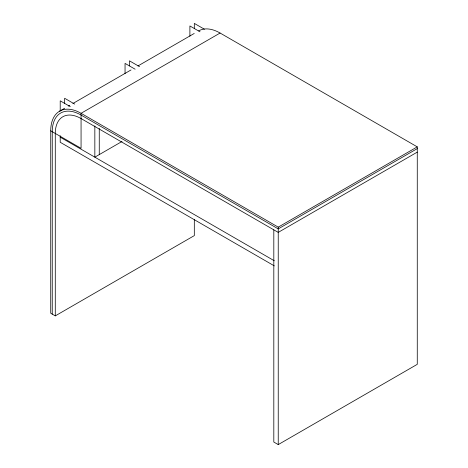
<?xml version="1.0" encoding="UTF-8"?>
<svg xmlns="http://www.w3.org/2000/svg" width="468" height="468" viewBox="0 0 468 468"><rect width="100%" height="100%" fill="white"/><g stroke="black" fill="none" stroke-linecap="round" stroke-linejoin="round"><path stroke-width="0.7" d="M59.617 111.179L64.672 108.26M68.463 106.072L69.726 105.341M72.885 103.516L131.028 69.948M137.978 65.935L194.226 33.462M273.815 229.841L273.815 442.044L278.238 444.6L417.269 364.332L417.269 146.87L220.095 33.035L81.063 113.303A42.898 24.769 60 0 0 50.731 130.818L50.731 313.25L55.282 315.877L194.314 235.609L194.314 219.55M122.037 141.459L94.84 157.16L94.84 125.904M50.731 130.818L81.063 148.327L81.063 113.303L278.238 227.138L417.269 146.87M417.269 148.619L278.238 228.893L81.063 115.052A40.757 23.529 60 0 0 52.246 131.689L52.246 314.127M417.269 152.123L278.238 232.391L81.063 118.556A36.463 21.054 60 0 0 55.282 133.444L55.282 315.877M204.417 29.232L194.314 23.4L194.314 28.507M199.994 31.789L189.891 25.956L189.891 36.171M139.54 66.649L129.472 60.834L129.472 65.924M135.117 69.2L125.05 63.391L125.05 73.564M74.71 104.089L64.631 98.268L64.631 103.358M70.282 106.64L60.208 100.825L60.208 110.998M60.208 137.165L274.324 260.781M274.324 265.888L60.208 142.272L60.208 135.702M278.238 227.138L278.238 444.6M99.263 128.437L99.263 154.604M198.648 30.906A42.898 24.769 60 0 1 220.095 33.035"/></g></svg>
